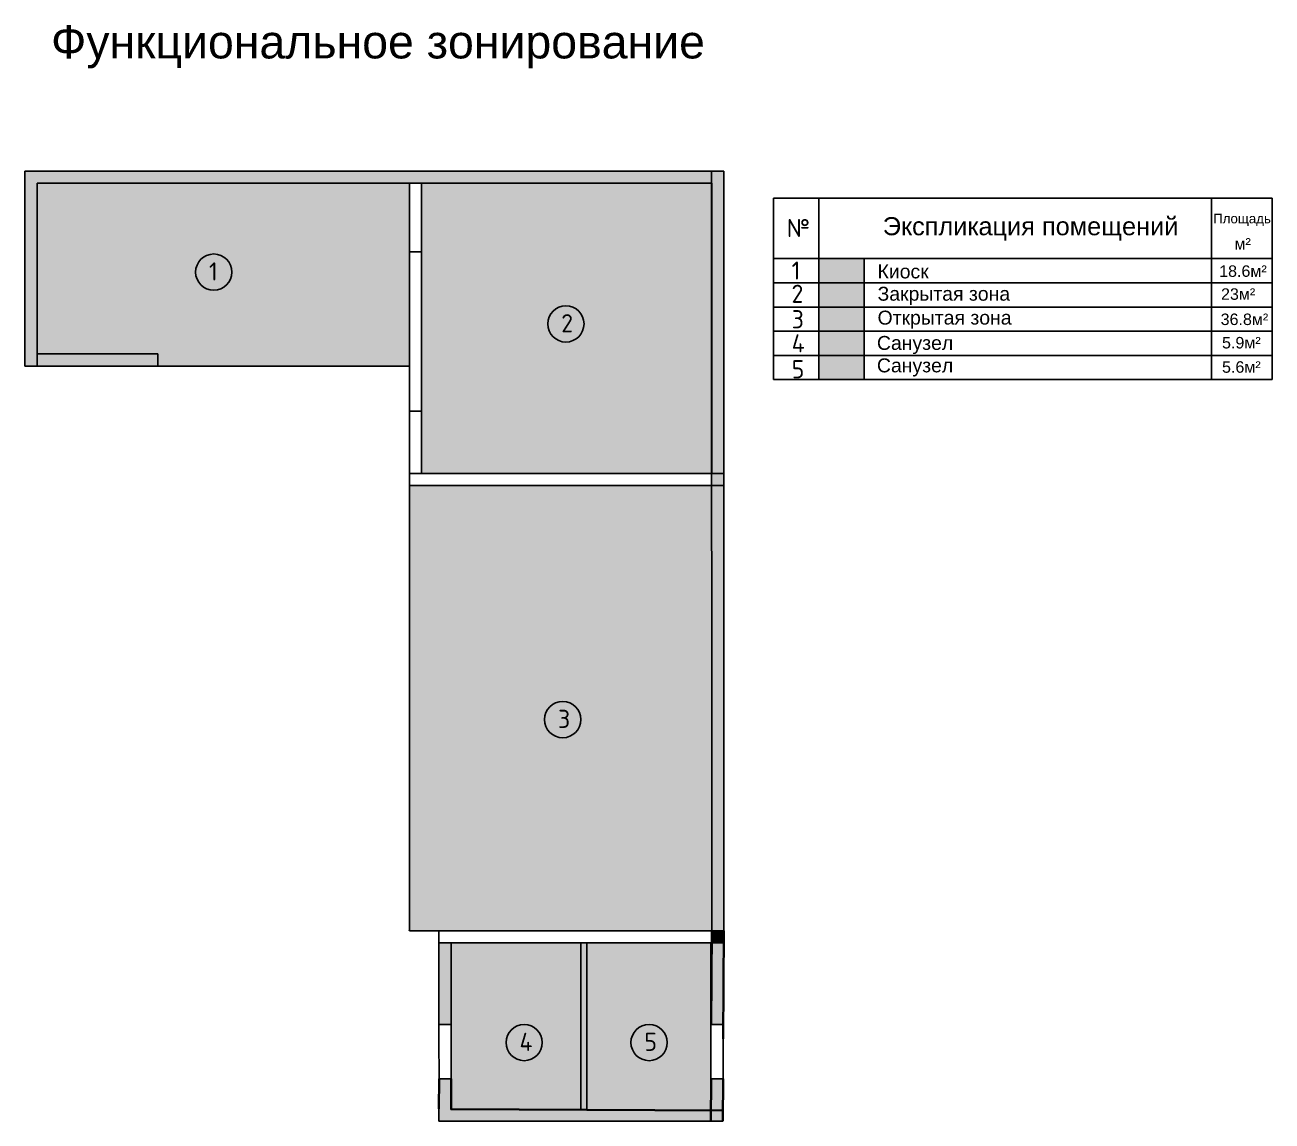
# Model space of a CAD drawing. Header units: millimetres. Extents: x 474215 to 2043163, y -374230 to 1199080.
# Drawn here: x 664813 to 685450, y -322849 to -304715 of the extents above; entities that cross this region are included whole.
import ezdxf

# ---------------------------------------------------------------- set-up
doc = ezdxf.new("R2010")
doc.units = ezdxf.units.MM
doc.header["$MEASUREMENT"] = 0
doc.styles.add('Annotative', font='arial.ttf')
doc.styles.get("Standard").update_dxf_attribs({"font": 'arial.ttf'})
doc.styles.add('{18b73a54-fa43-428c-adcb-c1c7bbdf2c84}', font='Simplex.shx')

msp = doc.modelspace()

# ---------------------------------------------------------------- hatches: boundary and pattern name
at = {"true_color": 0x000000}
h = msp.add_hatch(color=18, dxfattribs=at)
h.dxf.hatch_style = 1
h.paths.add_polyline_path([(665012.6, -307134.7), (664812.6, -307134.7), (664812.6, -310358), (665012.6, -310358), (665012.6, -307334.7)])
h = msp.add_hatch(color=18, dxfattribs=at)
h.dxf.hatch_style = 1
h.paths.add_polyline_path([(671176.6, -307134.7), (665012.6, -307134.7), (665012.6, -307334.7), (671176.6, -307334.7)])
h.paths.add_polyline_path([(676175.8, -307134.7), (671376.6, -307134.7), (671376.6, -307334.7), (676175.9, -307334.7)])
h.paths.add_polyline_path([(671376.6, -307134.7), (671176.6, -307134.7), (671176.6, -307334.7), (671376.6, -307334.7)])
h = msp.add_hatch(color=18, dxfattribs=at)
h.dxf.hatch_style = 1
h.paths.add_polyline_path([(676377.9, -307134.7), (676177.9, -307134.7), (676177.9, -319699.8), (676377.9, -319699.8)])
at = {"true_color": 0xf8991e}
h = msp.add_hatch(color=30, dxfattribs=at)
h.dxf.hatch_style = 1
h.paths.add_polyline_path([(667012.6, -310158), (667012.6, -310358), (671176.6, -310358), (671176.6, -308470.2), (671176.6, -307334.7), (665012.6, -307334.7), (665012.6, -310158)])
at = {"true_color": 0xc8c92d}
h = msp.add_hatch(color=52, dxfattribs=at)
h.dxf.hatch_style = 1
h.paths.add_polyline_path([(676175.9, -307334.7), (671376.6, -307334.7), (671376.6, -312134.7), (676176.6, -312134.7)])
at = {"true_color": 0xf8991e}
h = msp.add_hatch(color=30, dxfattribs=at)
h.dxf.hatch_style = 1
h.paths.add_polyline_path([(678700.3, -308581.5), (677950.3, -308581.5), (677950.3, -308981.5), (678700.3, -308981.5)])
at = {"true_color": 0xc8c92d}
h = msp.add_hatch(color=52, dxfattribs=at)
h.dxf.hatch_style = 1
h.paths.add_polyline_path([(678700.3, -308981.5), (677950.3, -308981.5), (677950.3, -309381.5), (678700.3, -309381.5)])
at = {"true_color": 0xa953a0}
h = msp.add_hatch(color=215, dxfattribs=at)
h.dxf.hatch_style = 1
h.paths.add_polyline_path([(678700.3, -309381.5), (677950.3, -309381.5), (677950.3, -309781.5), (678700.3, -309781.5)])
at = {"true_color": 0x7aafdf}
h = msp.add_hatch(color=143, dxfattribs=at)
h.dxf.hatch_style = 1
h.paths.add_polyline_path([(678700.3, -309781.5), (677950.3, -309781.5), (677950.3, -310181.5), (678700.3, -310181.5)])
h.paths.add_polyline_path([(678700.3, -310181.5), (677950.3, -310181.5), (677950.3, -310581.5), (678700.3, -310581.5)])
at = {"true_color": 0x000000}
h = msp.add_hatch(color=18, dxfattribs=at)
h.dxf.hatch_style = 1
h.paths.add_polyline_path([(667012.6, -310158), (665012.6, -310158), (665012.6, -310358), (667012.6, -310358)])
at = {"true_color": 0xa953a0}
h = msp.add_hatch(color=215, dxfattribs=at)
h.dxf.hatch_style = 1
h.paths.add_polyline_path([(676176.7, -312334.7), (671176.7, -312334.7), (671177.8, -319699.8), (671863.2, -319699.8), (676177.9, -319699.8)])
at = {"true_color": 0x000000}
h = msp.add_hatch(color=18, dxfattribs=at)
h.dxf.hatch_style = 1
h.paths.add_polyline_path([(676177.9, -319699.8), (676176.9, -319900.8), (676376.9, -319900.8), (676377.9, -319700.8), (676377.9, -319699.8)])
h = msp.add_hatch(color=18, dxfattribs=at)
h.dxf.hatch_style = 1
h.paths.add_polyline_path([(671863.2, -319900.8), (671662.2, -319900.8), (671662.2, -321249.9), (671863.2, -321249.9)])
h.paths.add_polyline_path([(672891.9, -321854.2), (673281.9, -321854.2), (673281.9, -321192.8), (672891.9, -321192.8)], flags=9)
at = {"true_color": 0x7aafdf}
h = msp.add_hatch(color=143, dxfattribs=at)
h.dxf.hatch_style = 1
h.paths.add_polyline_path([(674012.2, -319900.8), (671863.2, -319900.8), (671863.2, -322149.9), (671865.7, -322149.9), (671863.2, -322650.1), (674012.2, -322660.7)])
at = {"true_color": 0x000000}
h = msp.add_hatch(color=18, dxfattribs=at)
h.dxf.hatch_style = 1
h.paths.add_polyline_path([(674112.2, -319900.8), (674012.2, -319900.8), (674012.2, -322660.7), (674112.2, -322661.2)])
at = {"true_color": 0x7aafdf}
h = msp.add_hatch(color=143, dxfattribs=at)
h.dxf.hatch_style = 1
h.paths.add_polyline_path([(676163.2, -319900.8), (674112.2, -319900.8), (674112.2, -322661.2), (676163.2, -322671.4)])
at = {"true_color": 0x000000}
h = msp.add_hatch(color=18, dxfattribs=at)
h.dxf.hatch_style = 1
h.paths.add_polyline_path([(676376.9, -319900.8), (676176.9, -319900.8), (676170.2, -321249.9), (676370.2, -321249.9)])
h = msp.add_hatch(color=18, dxfattribs=at)
h.dxf.hatch_style = 1
h.paths.add_polyline_path([(671865.7, -322149.9), (671665.7, -322149.9), (671663.2, -322649.1), (671863.2, -322650.1)])
h.paths.add_polyline_path([(671662.2, -322849.1), (676362.3, -322849.1), (676363.2, -322672.3), (671663.2, -322649.1)])
h = msp.add_hatch(color=18, dxfattribs=at)
h.dxf.hatch_style = 1
h.paths.add_polyline_path([(676365.8, -322149.9), (676165.8, -322149.9), (676163.2, -322671.4), (676363.2, -322672.3)])

# ---------------------------------------------------------------- linework, layer by layer
for p, q in [((671176.6, -307134.7), (664812.6, -307134.7)), ((664812.6, -307134.7), (664812.6, -310358)), ((676377.9, -307134.7), (671176.6, -307134.7)), ((676177.9, -319699.8), (676175.8, -307134.7)), ((676377.9, -319700.8), (676377.9, -307134.7)), ((671176.6, -307334.7), (665012.6, -307334.7)), ((665012.6, -307334.7), (665012.6, -310358)), ((676176.6, -307334.7), (671176.6, -307334.7)), ((671176.6, -307334.7), (671176.6, -308470.2)), ((671376.6, -307334.7), (671376.6, -308470.2)), ((676176.6, -307974.7), (676173.7, -307974.7)), ((671176.6, -308470.2), (671376.6, -308470.2)), ((671176.6, -308470.2), (671176.6, -311106.6)), ((665012.6, -310158), (667012.6, -310158)), ((667012.6, -310158), (667012.6, -310358)), ((664812.6, -310358), (665012.6, -310358)), ((665012.6, -310358), (671176.6, -310358)), ((671176.6, -311106.6), (671176.6, -312134.7)), ((671176.6, -311106.6), (671376.6, -311106.6)), ((671376.6, -311106.6), (671376.6, -312134.7)), ((676177.9, -312134.7), (671176.6, -312134.7)), ((671176.7, -312334.7), (671176.7, -312134.7)), ((671176.7, -312334.9), (671176.7, -312134.9)), ((676177.9, -312134.7), (676377.9, -312134.7)), ((676177.9, -312334.7), (671176.7, -312334.7)), ((671176.7, -312334.7), (671177.8, -319697.3)), ((676177.9, -312334.7), (676377.9, -312334.7)), ((671863.2, -319699.8), (671177.8, -319699.8)), ((671662.2, -321488.9), (671662.2, -319699.8)), ((671863.2, -319699.8), (676377.9, -319699.8)), ((671863.2, -319900.8), (671662.2, -319900.8)), ((671863.2, -319900.8), (676376.9, -319900.8)), ((674012.2, -322660.7), (674012.2, -319900.8)), ((674112.2, -322661.2), (674112.2, -319900.8)), ((671665.7, -321249.9), (671865.7, -321249.9)), ((676170.2, -321249.9), (676365.8, -321249.9)), ((671662.2, -321488.9), (671665.7, -322149.9)), ((676369, -321488.9), (676369, -322149.9)), ((671665.7, -322149.9), (671865.7, -322149.9)), ((671665.7, -322149.9), (671865.7, -322149.9)), ((671863.2, -322650.1), (671863.2, -322149.9)), ((676165.8, -322149.9), (676365.8, -322149.9)), ((671663.2, -322649.1), (671662.2, -322849.1)), ((671662.2, -322849.1), (676362.3, -322849.1))]:
    msp.add_line(p, q)
at = {"color": 7}
for p, q in [((677950.3, -307581.5), (677200.3, -307581.5)), ((677200.3, -307581.5), (677200.3, -310581.5)), ((684450.3, -307581.5), (677950.3, -307581.5)), ((677950.3, -307581.5), (677950.3, -310581.5)), ((677950.3, -307581.5), (677950.3, -310581.5)), ((685450.3, -307581.5), (684450.3, -307581.5)), ((684450.3, -307581.5), (684450.3, -310581.5)), ((685450.3, -307581.5), (685450.3, -310581.5)), ((677950.3, -308581.5), (677200.3, -308581.5)), ((684450.3, -308581.5), (677950.3, -308581.5)), ((678700.3, -308581.5), (678700.3, -310581.5)), ((685450.3, -308581.5), (684450.3, -308581.5)), ((677950.3, -308981.5), (677200.3, -308981.5)), ((684450.3, -308981.5), (677950.3, -308981.5)), ((685450.3, -308981.5), (684450.3, -308981.5)), ((677950.3, -309381.5), (677200.3, -309381.5)), ((684450.3, -309381.5), (677950.3, -309381.5)), ((685450.3, -309381.5), (684450.3, -309381.5)), ((677950.3, -309781.5), (677200.3, -309781.5)), ((684450.3, -309781.5), (677950.3, -309781.5)), ((685450.3, -309781.5), (684450.3, -309781.5)), ((677950.3, -310181.5), (677200.3, -310181.5)), ((684450.3, -310181.5), (677950.3, -310181.5)), ((685450.3, -310181.5), (684450.3, -310181.5)), ((677950.3, -310581.5), (677200.3, -310581.5)), ((684450.3, -310581.5), (677950.3, -310581.5)), ((685450.3, -310581.5), (684450.3, -310581.5))]:
    msp.add_line(p, q, dxfattribs=at)
at = {"color": 18, "lineweight": 30, "true_color": 0x000000}
for p, q in [((671177.8, -319700.8), (671177.8, -319697.3)), ((676170.2, -321249.9), (676177.9, -319699.8)), ((676177.9, -319700.8), (676177.9, -319700.3)), ((676369, -321488.9), (676377.9, -319700.8)), ((671663.2, -322649.1), (671665.7, -322149.9)), ((671863.2, -322650.1), (671865.7, -322149.9)), ((676162.3, -322849.1), (676165.8, -322149.9)), ((676362.3, -322849.1), (676365.8, -322149.9)), ((671863.2, -322650.1), (676363.2, -322672.3)), ((676162.3, -322849.1), (676163.2, -322671.4))]:
    msp.add_line(p, q, dxfattribs=at)
for points in [[(671376.6, -307334.7), (676177.9, -307334.7), (676177.9, -312134.7), (671376.6, -312134.7)], [(671863.2, -319900.8), (674012.2, -319900.8), (674012.2, -322660.7), (671863.2, -322660.7)], [(674112.2, -319900.8), (676163.2, -319900.8), (676163.2, -322671.4), (674112.2, -322671.4)]]:
    msp.add_lwpolyline(points, close=True)
at = {"color": 7}
for centre in [(667936.4, -308804.2), (673764.6, -309661.3), (673711.6, -316207.4), (673074.2, -321550.2), (675141, -321550.2)]:
    msp.add_circle(centre, 300, dxfattribs=at)

# ---------------------------------------------------------------- texts
for s, height, p in [('Экспликация помещений', 300, (679008.3, -308194.2)), ('Площадь', 157.43, (684476.2, -307996.5)), ('м²', 190, (684828, -308431.8)), ('18.6м²', 190, (684575, -308882.4)), ('23м²', 190, (684605.9, -309262.4)), ('36.8м²', 190, (684599.8, -309679.7)), ('5.9м²', 190, (684622.6, -310067.1)), ('5.6м²', 190, (684622.6, -310468.9))]:
    msp.add_text(s, height=height, dxfattribs=at).set_placement(p)
at = {"color": 7, "style": 'Annotative'}
for s, p in [('Киоск', (678921.9, -308907.6)), ('Закрытая зона', (678921.9, -309276.7)), ('Открытая зона ', (678921.9, -309671.8)), ('Санузел ', (678911.8, -310090.6)), ('Санузел ', (678911.8, -310462.4))]:
    msp.add_text(s, height=230, dxfattribs=at).set_placement(p)
at = {"insert": (665244.3, -304718.7), "char_height": 550, "attachment_point": 1}
msp.add_mtext_dynamic_manual_height_columns('Функциональное зонирование', width=10872.88, gutter_width=1, heights=[0], dxfattribs=at)
at = {"color": 7, "char_height": 300, "attachment_point": 1, "style": '{18b73a54-fa43-428c-adcb-c1c7bbdf2c84}'}
for s, insert in [('{\\fGOST Common|b0|i0|c204|p34;№}', (677420.9, -307925.2)), ('{\\fGOST Common|b0|i0|c0|p34;1}', (667859.1, -308642.3)), ('{\\fGOST Common|b0|i0|c0|p34;1}', (677500.4, -308628.5)), ('{\\fGOST Common|b0|i0|c0|p34;2}', (677498.3, -309012.3)), ('{\\fGOST Common|b0|i0|c0|p34;2}', (673687.3, -309499.4)), ('{\\fGOST Common|b0|i0|c0|p34;3}', (677501.7, -309433.8)), ('{\\fGOST Common|b0|i0|c0|p34;4}', (677501.7, -309831.2)), ('{\\fGOST Common|b0|i0|c0|p34;5}', (677501.7, -310260.7)), ('{\\fGOST Common|b0|i0|c0|p34;3}', (673634.3, -316045.5)), ('{\\fGOST Common|b0|i0|c0|p34;4}', (672996.9, -321388.3)), ('{\\fGOST Common|b0|i0|c0|p34;5}', (675063.7, -321388.3))]:
    msp.add_mtext_dynamic_manual_height_columns(s, width=300, gutter_width=11072.2, heights=[0], dxfattribs=dict(at, insert=insert))

doc.saveas('drawing.dxf')
